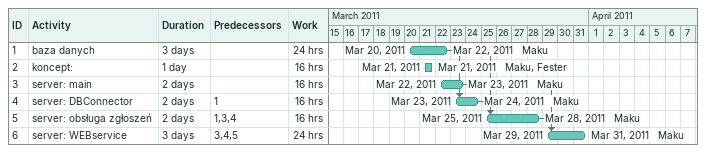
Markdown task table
| ID | Task | Duration | Start | Finish | Predecessors | Resources | Work (h) |
|---|---|---|---|---|---|---|---|
| 1 | baza danych | 3d | 2011-03-20 | 2011-03-22 |  | Maku | 24 |
| 2 | koncept: | 1d | 2011-03-21 | 2011-03-21 |  | Maku, Fester | 16 |
| 3 | server: main | 2d | 2011-03-22 | 2011-03-23 |  | Maku | 16 |
| 4 | server: DBConnector | 2d | 2011-03-23 | 2011-03-24 | 1 | Maku | 16 |
| 5 | server: obsługa zgłoszeń | 2d | 2011-03-25 | 2011-03-28 | 1, 3, 4 | Maku | 16 |
| 6 | server: WEBservice | 3d | 2011-03-29 | 2011-03-31 | 3, 4, 5 | Maku | 24 |
